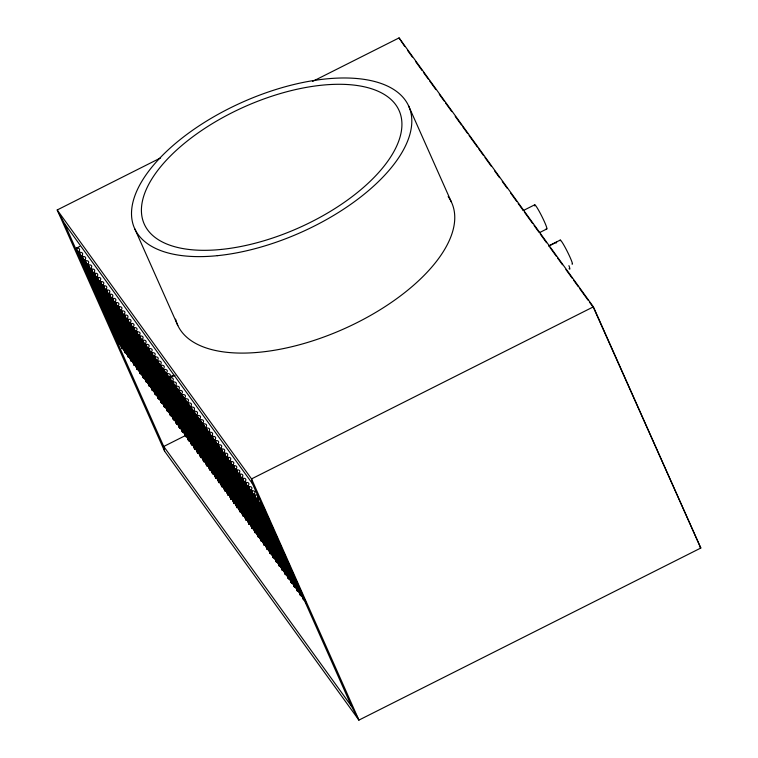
<?xml version="1.0" encoding="UTF-8"?>
<svg xmlns="http://www.w3.org/2000/svg" width="758" height="758" viewBox="0 0 758 758"><rect width="100%" height="100%" fill="white"/><g stroke="black" fill="none" stroke-linecap="round" stroke-linejoin="round"><path stroke-width="1.14" d="M160.611 157.92L57.21 209.966L164.6 451.162L358.932 720.1L700.79 548.034L593.4 306.838L399.068 37.9L312.552 81.447M120.835 344.606A5.704 2.71 -24 0 0 119.376 344.577L76.425 248.103L79.732 246.435M119.376 344.577L121.034 343.753M76.425 248.103A5.704 2.71 -24 0 1 78.785 251.58L79.296 252.3A5.704 2.71 -24 0 1 81.807 255.768L82.319 256.488A5.704 2.71 -24 0 1 84.83 259.956L85.341 260.667A5.704 2.71 -24 0 1 87.852 264.135L88.364 264.855A5.704 2.71 -24 0 1 90.875 268.323L91.396 269.033A5.704 2.71 -24 0 1 93.897 272.501L94.418 273.221A5.704 2.71 -24 0 1 96.92 276.689L97.441 277.4A5.704 2.71 -24 0 1 99.942 280.867L100.463 281.588A5.704 2.71 -24 0 1 102.965 285.055L103.486 285.775A5.704 2.71 -24 0 1 105.987 289.234L106.508 289.954A5.704 2.71 -24 0 1 109.01 293.422L109.531 294.142A5.704 2.71 -24 0 1 112.032 297.6L112.554 298.32A5.704 2.71 -24 0 1 115.055 301.788L115.576 302.508A5.704 2.71 -24 0 1 118.077 305.976L118.599 306.687A5.704 2.71 -24 0 1 121.1 310.155L121.621 310.875A5.704 2.71 -24 0 1 124.123 314.343L124.644 315.053A5.704 2.71 -24 0 1 127.154 318.521L127.666 319.241A5.704 2.71 -24 0 1 130.177 322.709L130.689 323.42A5.704 2.71 -24 0 1 133.2 326.887L133.711 327.608A5.704 2.71 -24 0 1 136.222 331.075L136.734 331.796A5.704 2.71 -24 0 1 139.245 335.254L139.766 335.974A5.704 2.71 -24 0 1 142.267 339.442L142.788 340.162A5.704 2.71 -24 0 1 145.29 343.62L145.811 344.34A5.704 2.71 -24 0 1 148.312 347.808L148.833 348.528A5.704 2.71 -24 0 1 151.335 351.996L151.856 352.707A5.704 2.71 -24 0 1 154.357 356.175L154.878 356.895A5.704 2.71 -24 0 1 157.38 360.363L157.901 361.073A5.704 2.71 -24 0 1 160.402 364.541L160.923 365.261A5.704 2.71 -24 0 1 163.425 368.729L163.946 369.44A5.704 2.71 -24 0 1 166.447 372.908L166.968 373.628A5.704 2.71 -24 0 1 169.47 377.096L172.815 375.409M214.884 474.366A5.704 2.71 -24 0 0 212.951 474.29L169.991 377.816L175.003 375.295M523.143 210.62L534.741 204.783M539.459 232.649L546.84 228.935M548.65 245.914L560.247 240.078M548.896 246.028L556.268 242.314M185.899 435.319L163.747 446.471L164.6 451.162M404.753 46.513L399.068 37.9M407.52 50.341L412.361 57.04M415.82 61.824L422.045 70.447M423.428 72.361L428.27 79.059M429.653 80.973L435.878 89.586M439.337 94.371L444.179 101.07M445.562 102.984L451.787 111.606M455.245 116.391L461.47 125.004M462.854 126.918L467.695 133.616M469.079 135.53L477.379 147.014M478.762 148.928L483.604 155.636M484.987 157.55L491.212 166.163M494.671 170.948L499.513 177.647M502.279 181.475L507.121 188.173M510.579 192.958L516.804 201.581M518.188 203.495L523.029 210.193M524.413 212.107L532.713 223.591M534.096 225.505L538.938 232.204M540.321 234.118L546.546 242.74M550.005 247.525L556.23 256.138M557.613 258.052L562.455 264.75M565.913 269.535L572.138 278.148M573.522 280.062L578.363 286.761M579.747 288.684L588.047 300.168M589.43 302.082L593.58 307.824L593.4 306.838L251.542 478.904L252.395 483.595L351.627 706.465L358.932 720.1L251.542 478.904L57.21 209.966L64.525 223.601L163.747 446.471L351.627 706.465M699.407 546.12L700.79 548.034L594.064 308.904M64.525 223.601L252.395 483.595M169.991 377.816A5.704 2.71 -24 0 1 172.492 381.274L173.013 381.994A5.704 2.71 -24 0 1 175.524 385.462L176.036 386.182A5.704 2.71 -24 0 1 178.547 389.64L179.059 390.361A5.704 2.71 -24 0 1 181.569 393.828L182.081 394.548A5.704 2.71 -24 0 1 184.592 398.016L185.104 398.727A5.704 2.71 -24 0 1 187.614 402.195L188.136 402.915A5.704 2.71 -24 0 1 190.637 406.383L191.158 407.093A5.704 2.71 -24 0 1 193.66 410.561L194.181 411.281A5.704 2.71 -24 0 1 196.682 414.749L197.203 415.46A5.704 2.71 -24 0 1 199.705 418.928L200.226 419.648A5.704 2.71 -24 0 1 202.727 423.116L203.248 423.836A5.704 2.71 -24 0 1 205.75 427.294L206.271 428.014A5.704 2.71 -24 0 1 208.772 431.482L209.293 432.202A5.704 2.71 -24 0 1 211.795 435.661L212.316 436.381A5.704 2.71 -24 0 1 214.817 439.848L215.338 440.569A5.704 2.71 -24 0 1 217.84 444.036L218.361 444.747A5.704 2.71 -24 0 1 220.862 448.215L221.383 448.935A5.704 2.71 -24 0 1 223.894 452.403L224.406 453.113A5.704 2.71 -24 0 1 226.917 456.581L227.428 457.301A5.704 2.71 -24 0 1 229.939 460.769L230.451 461.48A5.704 2.71 -24 0 1 232.962 464.948L233.473 465.668A5.704 2.71 -24 0 1 235.984 469.136L236.505 469.856A5.704 2.71 -24 0 1 239.007 473.314L239.528 474.034A5.704 2.71 -24 0 1 242.029 477.502L242.551 478.222A5.704 2.71 -24 0 1 245.052 481.681L245.573 482.401A5.704 2.71 -24 0 1 248.074 485.869L248.596 486.589A5.704 2.71 -24 0 1 251.097 490.056L251.618 490.767A5.704 2.71 -24 0 1 254.119 494.235L254.641 494.955A5.704 2.71 -24 0 1 257.142 498.423L300.613 595.617A5.704 2.71 -24 0 1 302.12 595.608M260.875 501.493A5.704 2.71 -24 0 1 260.165 502.601L303.645 599.796A5.704 2.71 -24 0 1 304.157 599.758M78.785 251.58L122.256 348.784A5.704 2.71 -24 0 1 123.762 348.775M81.807 255.768L125.278 352.963A5.704 2.71 -24 0 1 126.785 352.963M84.83 259.956L128.301 357.151A5.704 2.71 -24 0 1 129.808 357.141M87.852 264.135L131.323 361.329A5.704 2.71 -24 0 1 132.83 361.329M90.875 268.323L134.346 365.517A5.704 2.71 -24 0 1 135.853 365.508M93.897 272.501L137.369 369.696A5.704 2.71 -24 0 1 139.311 369.781M96.92 276.689L140.391 373.884A5.704 2.71 -24 0 1 142.333 373.959M99.942 280.867L143.414 378.062A5.704 2.71 -24 0 1 145.356 378.147M102.965 285.055L146.436 382.25A5.704 2.71 -24 0 1 148.379 382.326M105.987 289.234L149.459 386.438A5.704 2.71 -24 0 1 151.401 386.514M109.01 293.422L152.481 390.616A5.704 2.71 -24 0 1 154.424 390.692M112.032 297.6L155.504 394.804A5.704 2.71 -24 0 1 157.446 394.88M115.055 301.788L158.536 398.983A5.704 2.71 -24 0 1 160.033 398.983M118.077 305.976L161.558 403.171A5.704 2.71 -24 0 1 163.491 403.247M121.1 310.155L164.581 407.349A5.704 2.71 -24 0 1 166.078 407.349M124.123 314.343L167.603 411.537A5.704 2.71 -24 0 1 169.536 411.613M127.154 318.521L170.626 415.716A5.704 2.71 -24 0 1 172.132 415.716M130.177 322.709L173.648 419.904A5.704 2.71 -24 0 1 175.581 419.979M133.2 326.887L176.671 424.082A5.704 2.71 -24 0 1 178.604 424.167M136.222 331.075L179.693 428.27A5.704 2.71 -24 0 1 181.626 428.346M139.245 335.254L182.716 432.458A5.704 2.71 -24 0 1 184.658 432.534M142.267 339.442L185.738 436.636A5.704 2.71 -24 0 1 187.681 436.712M145.29 343.62L188.761 440.824A5.704 2.71 -24 0 1 190.703 440.9M148.312 347.808L191.783 445.003A5.704 2.71 -24 0 1 193.29 445.003M151.335 351.996L194.806 449.191A5.704 2.71 -24 0 1 196.748 449.267M154.357 356.175L197.829 453.369A5.704 2.71 -24 0 1 199.335 453.369M157.38 360.363L200.851 457.557A5.704 2.71 -24 0 1 202.793 457.633M160.402 364.541L203.874 461.736A5.704 2.71 -24 0 1 205.38 461.736M163.425 368.729L206.906 465.924A5.704 2.71 -24 0 1 208.838 465.999M166.447 372.908L209.928 470.102A5.704 2.71 -24 0 1 210.951 470.064M172.492 381.274L215.973 478.478A5.704 2.71 -24 0 1 217.47 478.469M175.524 385.462L218.996 482.656A5.704 2.71 -24 0 1 220.929 482.742M178.547 389.64L222.018 486.844A5.704 2.71 -24 0 1 223.525 486.835M181.569 393.828L225.041 491.023A5.704 2.71 -24 0 1 226.547 491.023M184.592 398.016L228.063 495.211A5.704 2.71 -24 0 1 229.096 495.163M187.614 402.195L231.086 499.389A5.704 2.71 -24 0 1 232.592 499.389M190.637 406.383L234.108 503.577A5.704 2.71 -24 0 1 235.141 503.53M193.66 410.561L237.131 507.756A5.704 2.71 -24 0 1 238.637 507.756M196.682 414.749L240.153 511.944A5.704 2.71 -24 0 1 241.66 511.944M199.705 418.928L243.176 516.122A5.704 2.71 -24 0 1 244.682 516.122M202.727 423.116L246.198 520.31A5.704 2.71 -24 0 1 247.705 520.31M205.75 427.294L249.221 524.498A5.704 2.71 -24 0 1 250.727 524.489M208.772 431.482L252.243 528.677A5.704 2.71 -24 0 1 254.186 528.762M211.795 435.661L255.275 532.865A5.704 2.71 -24 0 1 256.772 532.855M214.817 439.848L258.298 537.043A5.704 2.71 -24 0 1 259.795 537.043M217.84 444.036L261.321 541.231A5.704 2.71 -24 0 1 262.818 541.221M220.862 448.215L264.343 545.409A5.704 2.71 -24 0 1 265.84 545.409M223.894 452.403L267.366 549.597A5.704 2.71 -24 0 1 268.872 549.588M226.917 456.581L270.388 553.776A5.704 2.71 -24 0 1 271.895 553.776M229.939 460.769L273.411 557.964A5.704 2.71 -24 0 1 274.917 557.964M232.962 464.948L276.433 562.142A5.704 2.71 -24 0 1 277.94 562.142M235.984 469.136L279.456 566.33A5.704 2.71 -24 0 1 280.962 566.33M239.007 473.314L282.478 570.518A5.704 2.71 -24 0 1 283.985 570.509M242.029 477.502L285.501 574.697A5.704 2.71 -24 0 1 287.007 574.697M245.052 481.681L288.523 578.885A5.704 2.71 -24 0 1 290.03 578.875M248.074 485.869L291.546 583.063A5.704 2.71 -24 0 1 293.052 583.063M251.097 490.056L294.568 587.251A5.704 2.71 -24 0 1 296.075 587.242M254.119 494.235L297.591 591.43A5.704 2.71 -24 0 1 299.097 591.43M257.142 498.423L300.613 595.617M260.165 502.601L303.645 599.796M408.486 105.646L451.436 202.121M254.641 494.955L297.591 591.43M251.618 490.767L294.568 587.251M134.848 228.954L177.808 325.438M248.596 486.589L291.546 583.063M245.573 482.401L288.523 578.885M242.551 478.222L285.501 574.697M239.528 474.034L282.478 570.518M236.505 469.856L279.456 566.33M233.473 465.668L276.433 562.142M230.451 461.48L273.411 557.964M227.428 457.301L270.388 553.776M224.406 453.113L267.366 549.597M221.383 448.935L264.343 545.409M218.361 444.747L261.321 541.231M215.338 440.569L258.298 537.043M212.316 436.381L255.275 532.865M209.293 432.202L252.243 528.677M206.271 428.014L249.221 524.498M203.248 423.836L246.198 520.31M200.226 419.648L243.176 516.122M197.203 415.46L240.153 511.944M194.181 411.281L237.131 507.756M191.158 407.093L234.108 503.577M188.136 402.915L231.086 499.389M185.104 398.727L228.063 495.211M182.081 394.548L225.041 491.023M179.059 390.361L222.018 486.844M176.036 386.182L218.996 482.656M173.013 381.994L215.973 478.478M169.47 377.096L212.429 473.57A5.704 2.71 -24 0 0 212.714 473.2M166.968 373.628L209.928 470.102M163.946 369.44L206.906 465.924M160.923 365.261L203.874 461.736M157.901 361.073L200.851 457.557M154.878 356.895L197.829 453.369M151.856 352.707L194.806 449.191M148.833 348.528L191.783 445.003M145.811 344.34L188.761 440.824M142.788 340.162L185.738 436.636M139.766 335.974L182.716 432.458M136.734 331.796L179.693 428.27M133.711 327.608L176.671 424.082M130.689 323.42L173.648 419.904M127.666 319.241L170.626 415.716M124.644 315.053L167.603 411.537M121.621 310.875L164.581 407.349M118.599 306.687L161.558 403.171M115.576 302.508L158.536 398.983M112.554 298.32L155.504 394.804M109.531 294.142L152.481 390.616M106.508 289.954L149.459 386.438M103.486 285.775L146.436 382.25M100.463 281.588L143.414 378.062M97.441 277.4L140.391 373.884M94.418 273.221L137.369 369.696M91.396 269.033L134.346 365.517M88.364 264.855L131.323 361.329M85.341 260.667L128.301 357.151M82.319 256.488L125.278 352.963M79.296 252.3L122.256 348.784M216.153 476.649A5.704 2.71 -24 0 1 215.452 477.758M218.768 481.567A5.704 2.71 -24 0 1 218.475 481.936M222.208 485.016A5.704 2.71 -24 0 1 221.497 486.124M224.813 489.943A5.704 2.71 -24 0 1 224.52 490.303M228.253 493.382A5.704 2.71 -24 0 1 227.542 494.491M230.858 498.309A5.704 2.71 -24 0 1 230.565 498.679M234.298 501.749A5.704 2.71 -24 0 1 233.587 502.857M237.32 505.937A5.704 2.71 -24 0 1 236.61 507.045M240.343 510.115A5.704 2.71 -24 0 1 239.632 511.224M243.365 514.303A5.704 2.71 -24 0 1 242.664 515.412M245.971 519.221A5.704 2.71 -24 0 1 245.687 519.59M249.41 522.669A5.704 2.71 -24 0 1 248.709 523.778M252.016 527.596A5.704 2.71 -24 0 1 251.732 527.956M255.455 531.036A5.704 2.71 -24 0 1 254.754 532.144M258.061 535.963A5.704 2.71 -24 0 1 257.777 536.323M261.501 539.402A5.704 2.71 -24 0 1 260.799 540.511M264.116 544.329A5.704 2.71 -24 0 1 263.822 544.699M267.546 547.769A5.704 2.71 -24 0 1 266.844 548.877M270.398 552.326A5.704 2.71 -24 0 1 269.867 553.065M273.6 556.135A5.704 2.71 -24 0 1 272.889 557.244M276.443 560.693A5.704 2.71 -24 0 1 275.912 561.432M279.228 565.241A5.704 2.71 -24 0 1 278.935 565.61M282.488 569.059A5.704 2.71 -24 0 1 281.957 569.798M285.273 573.616A5.704 2.71 -24 0 1 284.98 573.977M288.713 577.056A5.704 2.71 -24 0 1 288.002 578.165M291.555 581.604A5.704 2.71 -24 0 1 291.034 582.343M294.758 585.422A5.704 2.71 -24 0 1 294.057 586.531M297.6 589.97A5.704 2.71 -24 0 1 297.079 590.719M300.803 593.789A5.704 2.71 -24 0 1 300.102 594.897M303.645 598.346A5.704 2.71 -24 0 1 303.124 599.085M306.497 602.8A5.704 2.71 -24 0 1 306.232 603.16L263.272 506.685A5.704 2.71 -24 0 0 263.547 506.325M257.663 499.134A5.704 2.71 -24 0 1 260.316 499.503M260.686 503.321A5.704 2.71 -24 0 1 261.7 503.274M122.436 346.974A5.704 2.71 -24 0 1 121.735 348.064M125.288 351.504A5.704 2.71 -24 0 1 124.757 352.243M128.49 355.322A5.704 2.71 -24 0 1 127.78 356.431M131.513 359.5A5.704 2.71 -24 0 1 130.802 360.609M134.536 363.688A5.704 2.71 -24 0 1 133.825 364.797M137.558 367.876A5.704 2.71 -24 0 1 136.847 368.985M140.581 372.055A5.704 2.71 -24 0 1 139.87 373.163M143.603 376.243A5.704 2.71 -24 0 1 142.892 377.351M146.446 380.791A5.704 2.71 -24 0 1 145.924 381.53M149.648 384.609A5.704 2.71 -24 0 1 148.947 385.718M152.491 389.157A5.704 2.71 -24 0 1 151.97 389.896M155.693 392.976A5.704 2.71 -24 0 1 154.992 394.084M158.536 397.524A5.704 2.71 -24 0 1 158.015 398.263M161.738 401.342A5.704 2.71 -24 0 1 161.037 402.451M164.59 405.89A5.704 2.71 -24 0 1 164.06 406.639M167.783 409.708A5.704 2.71 -24 0 1 167.082 410.817M170.635 414.266A5.704 2.71 -24 0 1 170.105 415.005M173.838 418.075A5.704 2.71 -24 0 1 173.127 419.183M176.86 422.263A5.704 2.71 -24 0 1 176.15 423.371M179.466 427.18A5.704 2.71 -24 0 1 179.172 427.55M182.905 430.629A5.704 2.71 -24 0 1 182.195 431.738M185.511 435.547A5.704 2.71 -24 0 1 185.217 435.916M188.95 438.996A5.704 2.71 -24 0 1 188.24 440.104M191.556 443.923A5.704 2.71 -24 0 1 191.262 444.283M194.996 447.362A5.704 2.71 -24 0 1 194.294 448.471M197.601 452.289A5.704 2.71 -24 0 1 197.317 452.659M201.041 455.729A5.704 2.71 -24 0 1 200.339 456.837M203.646 460.656A5.704 2.71 -24 0 1 203.362 461.025M207.086 464.095A5.704 2.71 -24 0 1 206.384 465.204M209.928 468.652A5.704 2.71 -24 0 1 209.407 469.392M448.158 196.568A150.075 71.375 -24 0 1 344.748 328.498A150.075 71.375 -24 0 1 175.581 319.165M534.778 205.911A13.502 1.184 63.3 0 1 541.61 215.869A13.502 1.184 63.3 0 1 546.243 228.49M568.926 265.641A15.008 1.308 63.3 0 1 569.05 268.664M556.192 243.043A15.008 1.308 63.3 0 1 556.666 242.522M560.171 240.731A13.502 1.184 63.3 0 1 567.145 251.211A13.502 1.184 63.3 0 1 571.996 264.04M217.3 255.683A150.075 71.375 -24 0 0 410.713 111.909A150.075 71.375 -24 0 0 186.999 134.308A150.075 71.375 -24 0 0 217.3 255.683M221.137 249.448A139.491 66.344 -24 0 0 400.906 115.813A139.491 66.344 -24 0 0 192.968 136.639A139.491 66.344 -24 0 0 221.137 249.448"/></g></svg>
